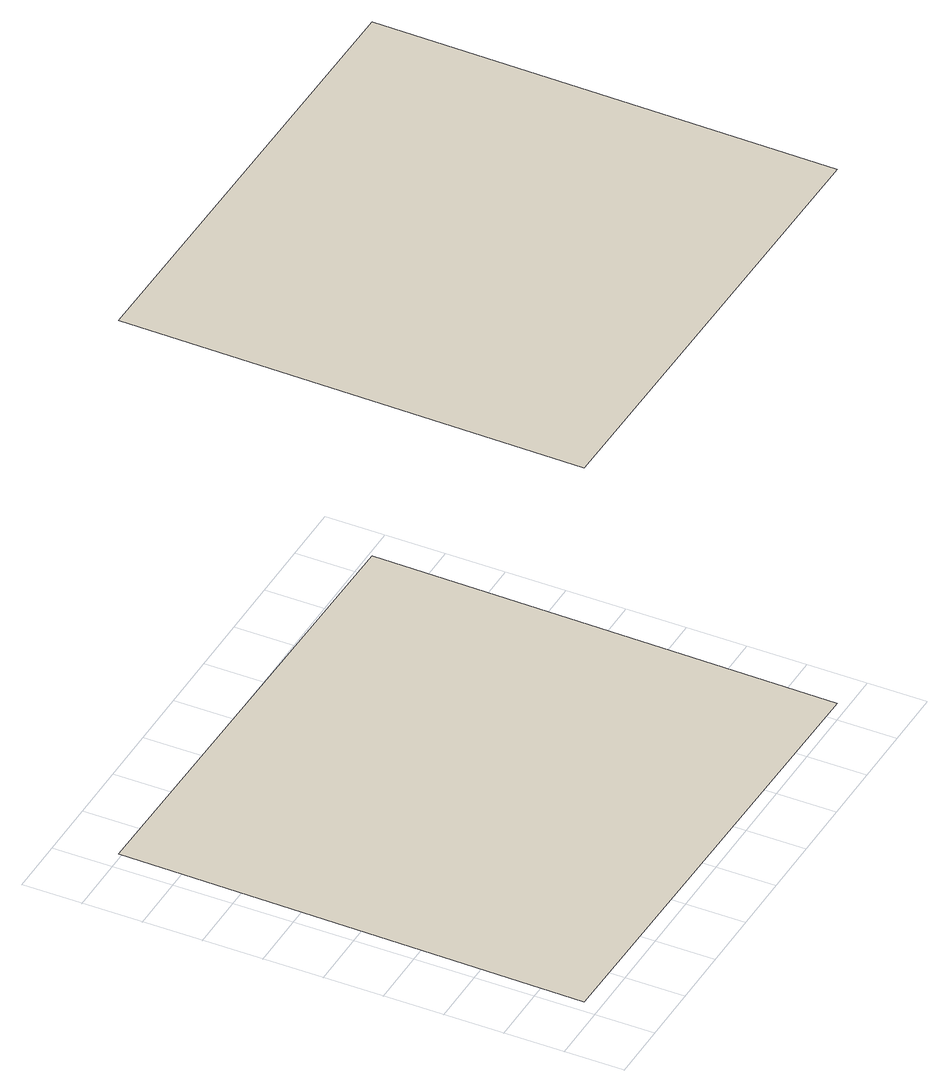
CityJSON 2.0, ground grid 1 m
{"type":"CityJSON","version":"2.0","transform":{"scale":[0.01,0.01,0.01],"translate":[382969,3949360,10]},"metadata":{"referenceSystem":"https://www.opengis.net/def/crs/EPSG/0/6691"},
"CityObjects":{
"building1":{"type":"Building","geometry":[{"type":"MultiSurface","lod":"1","boundaries":[[[0,1,2,3]],[[4,5,6,7]]]}]}
},
"vertices":[
[837,18,0],[847,794,0],[32,805,0],[22,28,0],[32,805,1000],[847,794,1000],[837,18,1000],[22,28,1000]
]}
